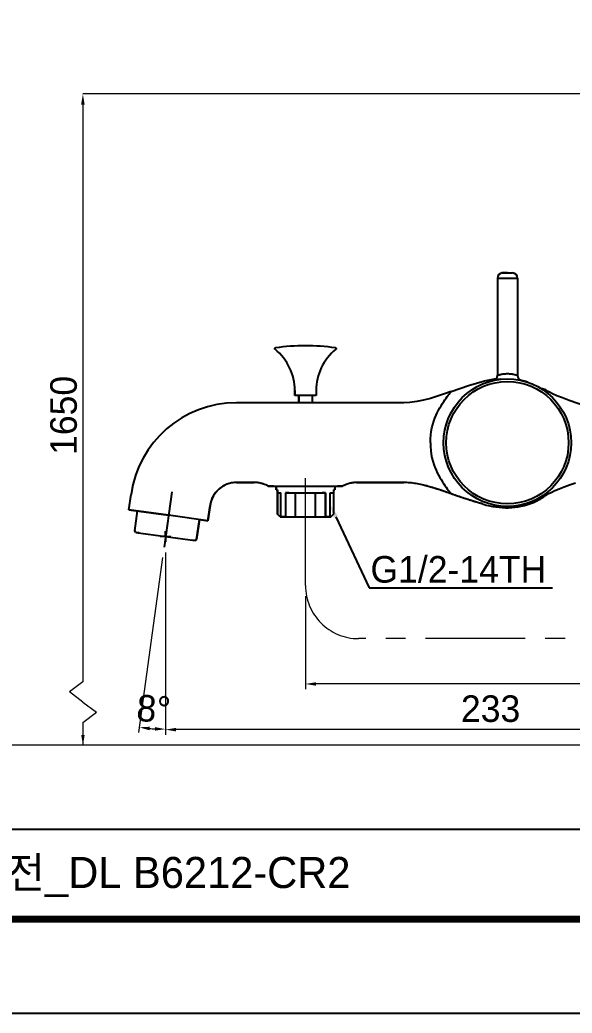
# Model space of a CAD drawing. Extents: x 0 to 1128, y 0 to 827.
# Drawn here: x 528.7 to 736.5, y 0 to 373.9 of the extents above; entities that cross this region are included whole.
import ezdxf
from ezdxf import colors
from ezdxf.entities.mleader import LeaderData, LeaderLine
from ezdxf.math import Vec2, Vec3

# ---------------------------------------------------------------- set-up
doc = ezdxf.new("R2010")
doc.units = 0
doc.header["$LTSCALE"] = 30
doc.header["$MEASUREMENT"] = 0
doc.header["$PDMODE"] = 3
doc.header["$PDSIZE"] = -10
doc.linetypes.add('CENTER', pattern=[2, 1.25, -0.25, 0.25, -0.25])
doc.linetypes.add('CENTER2', pattern=[28.575000000000003, 19.05, -3.175, 3.175, -3.175])
doc.layers.get('0').update_dxf_attribs({"linetype": 'CONTINUOUS'})
doc.layers.get('DEFPOINTS').update_dxf_attribs({"linetype": 'CONTINUOUS'})
doc.layers.add('Cneter', color=1, linetype='CENTER2', lineweight=13)
doc.layers.add('치수선', color=7, linetype='CONTINUOUS', lineweight=20)
for name, color, linetype in [('DEF_LAYER_ASSEM_MEMBER', 7, 'CONTINUOUS'), ('DEF_LAYER_CURVE', 7, 'CONTINUOUS'), ('DEFAULT_1', 7, 'CENTER'), ('MEMBER', 7, 'CONTINUOUS')]:
    doc.layers.add(name, color=color, linetype=linetype)
doc.styles.add('Daelim Dimension', font='')
doc.styles.get("Standard").update_dxf_attribs({"font": ''})
doc.styles.get('Daelim Dimension').set_extended_font_data('나눔고딕')
doc.styles.get('Standard').set_extended_font_data('나눔고딕')
doc.dimstyles.new('DEFAULT', dxfattribs={"dimscale": 2, "dimtxt": 2, "dimasz": 2, "dimexe": 0, "dimexo": 2, "dimgap": 1, "dimtad": 1, "dimdec": 1, "dimzin": 9, "dimdsep": 46, "dimtxsty": 'Daelim Dimension', "dimcen": 0.5, "dimclrd": 252, "dimclre": 252, "dimclrt": 3, "dimadec": 1, "dimazin": 0, "dimtfac": 1, "dimtdec": 1, "dimtix": 1, "dimtmove": 0, "dimatfit": 3, "dimfxl": 1, "dimtolj": 1, "dimtzin": 1, "dimlwd": 9, "dimlwe": 9, "dimarcsym": 0})

# ---------------------------------------------------------------- blocks, each defined once
blk = doc.blocks.new('*D2')
at = {"color": 5, "lineweight": 9, "ltscale": 0.5, "transparency": 16777216}
for p, q in [((636.1705379979958, 156.9815912544805), (636.1705379979958, 121.9016952932297)), ((816.8705379979956, 151.3992259648838), (816.8705379979956, 121.9016952932297)), ((812.8705379979956, 123.9016952932297), (640.1705379979958, 123.9016952932297))]:
    blk.add_line(p, q, dxfattribs=at)
at = {"color": 5, "ltscale": 0.5, "transparency": 16777216}
for points in [[(640.1705379979958, 124.5683619598964), (640.1705379979958, 123.2350286265631), (636.1705379979958, 123.9016952932297)], [(812.8705379979956, 124.5683619598964), (812.8705379979956, 123.2350286265631), (816.8705379979956, 123.9016952932297)]]:
    blk.add_solid(points, dxfattribs=at)
at = {"layer": 'DEFPOINTS', "color": 0, "ltscale": 0.5, "transparency": 16777216}
for p in [(636.1705379979958, 160.9815912544805), (816.8705379979956, 155.3992259648838), (636.1705379979958, 123.9016952932297)]:
    blk.add_point(p, dxfattribs=at)
at = {"color": 7, "ltscale": 0.5, "transparency": 16777216, "insert": (764.3433734543955, 136.7886766952326), "char_height": 10, "attachment_point": 2, "style": 'Daelim Dimension'}
blk.add_mtext('\\A1;181', dxfattribs=at)
blk = doc.blocks.new('*D3')
at = {"color": 5, "lineweight": 9, "ltscale": 0.5, "transparency": 16777216}
for p, q in [((583.5184523067956, 173.4148915320338), (583.5184523067956, 104.717118714269)), ((816.8705379979956, 141.8801963534838), (816.8705379979956, 104.717118714269)), ((812.8705379979956, 106.717118714269), (587.5184523067956, 106.717118714269))]:
    blk.add_line(p, q, dxfattribs=at)
at = {"color": 5, "ltscale": 0.5, "transparency": 16777216}
for points in [[(587.5184523067956, 107.3837853809356), (587.5184523067956, 106.0504520476023), (583.5184523067956, 106.717118714269)], [(812.8705379979956, 107.3837853809356), (812.8705379979956, 106.0504520476023), (816.8705379979956, 106.717118714269)]]:
    blk.add_solid(points, dxfattribs=at)
at = {"layer": 'DEFPOINTS', "color": 0, "ltscale": 0.5, "transparency": 16777216}
for p in [(583.5184523067956, 177.4148915320338), (816.8705379979956, 145.8801963534838), (583.5184523067956, 106.717118714269)]:
    blk.add_point(p, dxfattribs=at)
at = {"color": 7, "ltscale": 0.5, "transparency": 16777216, "insert": (705.8429281960496, 119.618406267917), "char_height": 10, "attachment_point": 2, "style": 'Daelim Dimension'}
blk.add_mtext('\\A1;233', dxfattribs=at)
blk = doc.blocks.new('*D7')
at = {"color": 5, "lineweight": 9, "ltscale": 0.5, "transparency": 16777216}
for p, q in [((583.5184523067954, 173.4148915320338), (583.5184523067945, 104.8966183325881)), ((582.4212278390099, 171.4905175978662), (573.2980397966435, 105.6008261788774))]:
    blk.add_line(p, q, dxfattribs=at)
blk.add_arc((583.5184523067954, 179.4149165321015), 72.51829819951342, 265.2776102741227, 266.8392504093711, dxfattribs=at)
at = {"color": 5, "ltscale": 0.5, "transparency": 16777216}
for points in [[(577.4749803723407, 106.4801597276934), (577.621356731776, 107.8054339405174), (573.5723459135864, 107.5819259124112)], [(579.5383599899468, 107.6733483975489), (579.5015876616809, 106.3405222372219), (583.5184523067945, 106.8966183325881)]]:
    blk.add_solid(points, dxfattribs=at)
at = {"layer": 'DEFPOINTS', "color": 0, "ltscale": 0.5, "transparency": 16777216}
for p in [(585.8500543007958, 196.2542642670338), (583.5184523067954, 179.4149165320338), (583.5184523067954, 177.4148915320338), (582.9698400728957, 175.4527170649338), (576.8760716163665, 107.2014665901622)]:
    blk.add_point(p, dxfattribs=at)
at = {"color": 7, "ltscale": 0.5, "transparency": 16777216, "insert": (579.0452673060413, 114.4940324737538), "char_height": 10, "attachment_point": 5, "rotation": 356.0584303417473, "style": 'Daelim Dimension'}
blk.add_mtext('\\A1;8%%D', dxfattribs=at)

msp = doc.modelspace()

# ---------------------------------------------------------------- linework, layer by layer
at = {"color": 5, "lineweight": 9, "ltscale": 0.5}
for p, q in [((765.6853126988572, 345.9959418979174), (552.440697910105, 345.9959418979174)), ((552.440697910105, 341.9959418979174), (552.4406959948358, 124.7736733083228)), ((552.4406979101047, 124.7736747470385), (547.3328926580296, 120.936783572722)), ((552.4406979101047, 117.0998847690111), (547.3328926580296, 120.936783572722)), ((552.4406979101047, 117.0998847690111), (557.5485031621799, 113.2629859653002)), ((552.4406979101047, 109.4260947909838), (557.5485031621799, 113.2629859653002)), ((552.4406998174534, 109.4261100497728), (552.4406979101047, 104.7520148959642)), ((552.4406979101047, 109.4260871615892), (552.4406979101047, 100.8550117221361))]:
    msp.add_line(p, q, dxfattribs=at)
at = {"color": 7, "linetype": 'Continuous'}
for p, q in [((632.1705379979958, 232.4355354128338), (632.1705379979958, 234.3304151459338)), ((632.9705379979957, 232.4355354128338), (632.1705379979958, 232.4355354128338)), ((633.6705379979958, 229.7355354128338), (633.6705379979958, 232.4355354128339)), ((638.6705379979958, 232.4355354128339), (638.670537997996, 229.7355354128338)), ((640.1705379979958, 232.4355354128338), (639.3705379979956, 232.4355354128338)), ((640.1705379979958, 234.3304151459338), (640.1705379979958, 232.4355354128338)), ((616.7295893792957, 199.7355354128338), (610.1859683310956, 199.7355354128338)), ((624.1705379979958, 198.3355354128338), (622.1725317044957, 198.3355354128338)), ((625.1705379979958, 197.0355354128338), (625.1705379979958, 198.3355354128338)), ((647.1705379979956, 198.3355354128338), (647.1705379979958, 197.0355354128338)), ((650.1716008292956, 198.3355354128338), (648.1705379979958, 198.3355354128338)), ((673.1705379798957, 199.7355354128338), (655.6114815981957, 199.7355354128338)), ((569.7711440788958, 189.4956663299338), (570.5639736603957, 195.2216577518338)), ((625.6705379979958, 197.0355354128338), (625.1705379979958, 197.0355354128338)), ((625.6705379979958, 187.8355354128338), (625.6705379979958, 197.0355354128338)), ((629.9205379979958, 195.8355354128338), (628.6649844984956, 195.8355354128338)), ((628.6649844984956, 195.8355354128338), (628.6649844984956, 186.8355354128338)), ((643.6760914973956, 195.8355354128338), (642.4205379979958, 195.8355354128338)), ((643.6760914973956, 186.8355354128338), (643.6760914973956, 195.8355354128338)), ((647.1705379979958, 197.0355354128338), (646.6705379979958, 197.0355354128338)), ((646.6705379979958, 197.0355354128338), (646.6705379979958, 187.8355354128338)), ((600.2804696633957, 191.1070659976339), (599.4876400818957, 185.3810745757339)), ((584.6293920803878, 187.4383704527212), (569.7711440788958, 189.4956663299338)), ((571.9480679014957, 181.5217399024339), (572.9904311458831, 189.0499188898715)), ((599.4876400818957, 185.3810745757339), (584.6293920803373, 187.4383704523559)), ((626.6705379979958, 186.8355354128338), (625.6705379979958, 187.8355354128338)), ((646.6705379979958, 187.8355354128338), (645.6705379979958, 186.8355354128338)), ((596.2683530148693, 185.8268220156718), (595.2259897704957, 178.2986430283339)), ((628.6649844984956, 186.8355354128338), (626.6705379979958, 186.8355354128338)), ((645.6705379979958, 186.8355354128338), (643.6760914973956, 186.8355354128338)), ((572.3747663055956, 180.9578884398339), (571.9480679014957, 181.5217399024339)), ((573.6129536390956, 180.7864471167339), (572.3747663055956, 180.9578884398339)), ((594.6621383078957, 177.8719446241338), (593.4239509743957, 178.0433859472338)), ((595.2259897704957, 178.2986430283339), (594.6621383078957, 177.8719446241338))]:
    msp.add_line(p, q, dxfattribs=at)
at = {"color": 5}
msp.add_line((18.14486312866211, 69.27593994140625), (926.736156463623, 69.27593994140625), dxfattribs=at)
at = {"ltscale": 0.5}
msp.add_lwpolyline([(0, 0), (1128.400001525879, 0), (1128.400001525879, 826.8000030517578), (0, 826.8000030517578)], close=True, dxfattribs=at)
at = {"color": 5, "linetype": 'ByBlock', "lineweight": 200, "const_width": 2.6}
msp.add_lwpolyline([(18.14486312866211, 35.40284729003906), (1110.144863128662, 35.40284729003906), (1110.144863128662, 807.6028442382812), (18.14486312866211, 807.6028442382812)], close=True, dxfattribs=at)
at = {"color": 7, "linetype": 'Continuous'}
for centre, radius, start, end in [((636.1705379979958, 171.2355354128338), 80, 90, 98.12282805840536), ((636.1705379979958, 171.2355354128338), 80, 81.87717194159465, 90), ((612.1705379979958, 234.3304151459338), 20, 0, 51.13232474060632), ((660.1705379979958, 234.3304151459338), 20, 128.8676752593937, 180), ((610.1859683310956, 189.7355354128338), 39.9999354281, 90, 172.1168606833016), ((712.1705379979958, 214.7355354128338), 24.5, 292.1820694891957, 304.7441203399941), ((739.2532657492957, 175.5854055955338), 23.1047307451, 122.4025163933044, 124.5999881647931)]:
    msp.add_arc(centre, radius, start, end, dxfattribs=at)
for points, start_tangent, end_tangent in [([(624.7210158748958, 249.9023612369339), (624.6363507637957, 250.0113875098339), (624.6094690887958, 250.1467842777338), (624.6460622708955, 250.2798851727339), (624.7383827569956, 250.3825099117338), (624.8668843417956, 250.4329306605339)], (-0.7642004257902776, 0.6449788440111492), (0.986517254952809, 0.163657281171278)), ([(647.4741916540956, 250.4329306605339), (647.6026932388957, 250.3825099117338), (647.6950137249958, 250.2798851727339), (647.7316069070957, 250.1467842777338), (647.7047252320956, 250.0113875098339), (647.6200601209957, 249.9023612370339)], (0.986517254949204, -0.1636572811930082), (-0.7642004257902776, -0.6449788440111492)), ([(610.1859683310956, 199.7355192698338), (608.4040269944958, 199.5754725170339), (606.6791245348957, 199.1004552592339), (605.0664740489956, 198.3256725151339), (603.6176955148958, 197.2759246172338), (602.3791634674958, 195.9848133681338), (601.3905225770957, 194.4936664672339), (600.6834186478957, 192.8502146354338), (600.2804856537957, 191.1070637835339)], (-0.9999989991246684, -0.001414832025905617), (-0.1385543828722632, -0.9903548268105156)), ([(622.1725317044957, 198.3355354128338), (621.2438416982957, 198.8226513014338), (620.3575615213956, 199.1795233149338), (619.5225540339957, 199.4300765456339), (618.7435191449956, 199.5946567970338), (618.0205301771957, 199.6905532869339), (617.3511676187957, 199.7319839332338), (616.7298190698957, 199.7357418537338)], (-0.864517730613608, 0.5026023213781423), (-0.999681558227006, -0.02523454261177104)), ([(655.6114489296956, 199.7358308196339), (655.1085195045957, 199.7344433925338), (654.5621519046958, 199.7104441222338), (653.9645532441957, 199.6495465537338), (653.3108933231956, 199.5409286798338), (652.6051693228956, 199.3726620523339), (651.8471346381957, 199.1297999108339), (651.0347310848956, 198.7922405520338), (650.1716008292956, 198.3355354128338)], (-0.9997876495126199, 0.02060718035129737), (-0.8646289503910152, -0.502410965391612)), ([(691.0232464168957, 195.4504332323339), (688.8625040349957, 196.1923285154338), (686.7162346592957, 196.9280214812338), (684.5572789679957, 197.6361515158338), (682.3621061123956, 198.2938524641339), (680.1120668711958, 198.8719544179338), (677.8167007029956, 199.3308050582339), (675.4924360731957, 199.6301078381339), (673.1705357832957, 199.7354993573339)], (-0.945719624452692, 0.3249836794749227), (-0.9999933933301776, 0.00363500976570171)), ([(702.9205379979958, 191.6519699852338), (700.8869754571956, 192.2092921450339), (698.8837562719957, 192.8131373554338), (696.9079350287957, 193.4492657969338), (694.9479281804956, 194.1070338669339), (692.9909795702956, 194.7769550610338), (691.0231219481957, 195.4500741058338)], (-0.9676624529247867, 0.2522486416208916), (-0.9462172061775161, 0.3235320675506771))]:
    msp.add_spline(points, degree=3, dxfattribs=dict(at, start_tangent=start_tangent, end_tangent=end_tangent))
at = {"ltscale": 0.5}
msp.add_open_spline([(726.3850962447957, 234.6966067954338), (725.9305337855067, 234.8237162423184), (725.4759713262181, 234.9508256892029), (725.0107165602863, 235.0118717309275)], degree=3, dxfattribs=at)
msp.add_spline([(702.9205379979958, 191.6519699852338), (705.5419575400063, 190.9080794051559), (707.8207507425102, 190.6247629069182)], degree=3, dxfattribs=at)
at = {"color": 5, "ltscale": 0.5}
for points in [[(551.7506649511206, 341.9959418979174), (553.0839970128882, 341.9959418979174), (552.4173309820044, 345.9959418979174)], [(551.774031879221, 104.7520148959642), (553.1073639409885, 104.7520148959642), (552.4406979101047, 100.7520148959642)]]:
    msp.add_solid(points, dxfattribs=at)
at = {"layer": 'Cneter', "lineweight": 5, "ltscale": 0.5}
msp.add_line((636.1705379979958, 160.9815912544805), (636.1705379979958, 201.4060605576785), dxfattribs=at)
at = {"layer": 'DEF_LAYER_ASSEM_MEMBER', "color": 7, "linetype": 'Continuous'}
for p, q in [((712.1705379979958, 278.7355354127338), (710.226093553496, 278.6407893875338)), ((712.1705379979958, 278.7355354127338), (714.1149824423958, 278.6407893875338)), ((708.4205379979958, 276.650263990034), (708.4205379979958, 240.099418220134)), ((715.9205379979958, 276.650263990034), (715.9205379979958, 240.099418277934)), ((703.5046608171956, 237.9670085132338), (707.9752957418957, 238.8455432065338)), ((632.1705379979958, 234.3304151459338), (632.1705379979958, 232.4355354128338)), ((640.1705379979958, 232.4355354128338), (632.1705379979958, 232.4355354128338)), ((640.1705379979958, 234.3304151459338), (640.1705379979958, 232.4355354128338)), ((673.1705379798957, 229.7355354128338), (610.1859683310956, 229.7355354128338)), ((610.1859683310956, 199.7355354128338), (616.8084101406957, 199.7357259617339)), ((617.3511676187957, 199.7319839332338), (616.7298190698957, 199.7357418537338)), ((618.0205301771957, 199.6905532869339), (617.3511676187957, 199.7319839332338)), ((618.7435191449956, 199.5946567970338), (618.0205301771957, 199.6905532869339)), ((621.2438416982957, 198.8226513014338), (620.3575615213956, 199.1795233149338)), ((622.1725317044957, 198.3355354128338), (621.2438416982957, 198.8226513014338)), ((622.1725317044957, 198.3355354128338), (650.1716008292956, 198.3355354128338)), ((625.1705379979958, 198.3355354128338), (625.1705379979958, 197.0355354128338)), ((647.1705379979956, 198.3355354128338), (647.1705379979958, 197.0355354128338)), ((653.9645532441957, 199.6495465537338), (653.3108933231956, 199.5409286798338)), ((655.6114489296956, 199.7358308196339), (655.1085195045957, 199.7344433925338)), ((655.4212508432956, 199.7358115617338), (673.1705379798957, 199.7355354128338)), ((733.5063164386956, 198.1389723212338), (735.5287385751956, 198.8722611930339)), ((735.5282471857956, 198.8720891129338), (737.7303996927958, 199.6380349442339)), ((569.7711440788958, 189.4956663299338), (570.5639736603957, 195.2216577518338)), ((625.1705379979958, 197.0355354128338), (625.6705379979958, 197.0355354128338)), ((625.6705379979958, 197.0355354128338), (625.6705379979958, 187.8355354128338)), ((625.6705379979958, 195.8355354128338), (626.8705379979956, 195.8355354128338)), ((628.6649844984956, 195.8355354128338), (628.6649844984956, 186.8355354128338)), ((628.6649844984956, 195.8355354128338), (643.6760914973956, 195.8355354128338)), ((632.4177612481958, 186.8355354128338), (632.4177612481958, 195.8355354128338)), ((639.9233147476957, 186.8355354128338), (639.9233147476957, 195.8355354128338)), ((643.6760914973956, 195.8355354128338), (643.6760914973956, 186.8355354128338)), ((645.4705379979957, 195.8355354128338), (646.6705379979958, 195.8355354128338)), ((646.6705379979958, 197.0355354128338), (646.6705379979958, 187.8355354128338)), ((646.6705379979958, 197.0355354128338), (647.1705379979958, 197.0355354128338)), ((726.8678229075958, 195.0861322097338), (726.1333928430956, 194.6037524671339)), ((731.6719760667957, 197.4265399830338), (733.5069122170958, 198.1391967557338)), ((599.4876400818957, 185.3810745757339), (600.2804696633957, 191.1070659976339)), ((569.7711440788958, 189.4956663299338), (584.6293920804278, 187.4383704530116)), ((571.9480679014957, 181.5217399024339), (572.9904311458831, 189.0499188898715)), ((626.6705379979958, 186.8355354128338), (625.6705379979958, 187.8355354128338)), ((645.6705379979958, 186.8355354128338), (646.6705379979958, 187.8355354128338)), ((595.2259897704957, 178.2986430283339), (596.2683530148695, 185.8268220156717)), ((596.2683530148956, 185.8268220157339), (599.4876400818957, 185.3810745757339)), ((626.6705379979958, 186.8355354128338), (645.6705379979958, 186.8355354128338)), ((572.3747663055956, 180.9578884398339), (571.9480679014957, 181.5217399024339)), ((572.3747663055956, 180.9578884398339), (594.6621383078957, 177.8719446241338)), ((594.6621383078957, 177.8719446241338), (595.2259897704957, 178.2986430283339))]:
    msp.add_line(p, q, dxfattribs=at)
at = {"layer": 'DEF_LAYER_ASSEM_MEMBER', "color": 9, "linetype": 'Continuous'}
for p, q in [((710.226093553496, 278.6407893875338), (714.1149824423958, 278.6407893875338)), ((708.4205379979958, 276.650263990034), (715.9205379979958, 276.650263990034))]:
    msp.add_line(p, q, dxfattribs=at)
at = {"layer": 'DEF_LAYER_ASSEM_MEMBER', "color": 40, "linetype": 'Continuous'}
for p, q in [((704.4952101748956, 237.4751341868339), (704.3945632341956, 237.4409140060339)), ((704.6119092535957, 237.5141905861339), (704.4952101748956, 237.4751341868339)), ((704.7529164203956, 237.5604974091339), (704.6119092535957, 237.5141905861339)), ((706.9291971418957, 238.1562174274339), (706.8250990190957, 238.1326780188338)), ((707.0851538676957, 238.1905747061338), (706.9291971418957, 238.1562174274339)), ((707.1771174741957, 238.2103251131338), (707.0851538676957, 238.1905747061338)), ((707.6346289642956, 238.3030030162338), (707.5304208911957, 238.2827074985339)), ((708.3274428603956, 238.4258418643338), (708.1557840076957, 238.3973559344338)), ((708.3941846466957, 238.4365724232339), (708.3274428603956, 238.4258418643338)), ((716.0547382591958, 238.4191370884338), (715.9468913491955, 238.4365724232339)), ((716.7221838107957, 238.2999687901338), (716.5764023852958, 238.3276603489338)), ((717.2281628426956, 238.1965761171338), (717.0757505185957, 238.2289151213338)), ((717.3424137243958, 238.1716550035339), (717.2281628426956, 238.1965761171338)), ((717.4465863813957, 238.1484231769338), (717.3424137243958, 238.1716550035339)), ((717.5159769767956, 238.1326780188338), (717.4465863813957, 238.1484231769338)), ((719.7282691668956, 237.5144884084339), (719.5859110538956, 237.5612280078338)), ((719.8511561416956, 237.4733478452339), (719.7282691668956, 237.5144884084339)), ((719.9196034968957, 237.4501118923338), (719.8511561416956, 237.4733478452339)), ((719.9313807794956, 237.4460906819339), (719.9196034968957, 237.4501118923338)), ((719.9360337728958, 237.4445000987338), (719.9313807794956, 237.4460906819339)), ((719.9398515346957, 237.4431941994339), (719.9360337728958, 237.4445000987338))]:
    msp.add_line(p, q, dxfattribs=at)
at = {"layer": 'DEF_LAYER_ASSEM_MEMBER', "color": 2, "linetype": 'Continuous'}
for p, q in [((626.8705379979956, 186.8355354128338), (626.8705379979956, 195.8355354128338)), ((645.4705379979957, 186.8355354128338), (645.4705379979957, 195.8355354128338))]:
    msp.add_line(p, q, dxfattribs=at)
at = {"layer": 'DEF_LAYER_ASSEM_MEMBER', "color": 1, "linetype": 'CENTER', "lineweight": 5}
msp.add_line((778.870533229624, 140.9815912544805), (656.1705379979958, 140.9815912544805), dxfattribs=at)
at = {"layer": 'DEF_LAYER_ASSEM_MEMBER', "color": 7, "linetype": 'Continuous'}
for points in [[(691.0231268944956, 234.0210024993339), (697.5429856791957, 236.2298654361338), (703.5046608171956, 237.9670085132338)], [(691.0232433972956, 234.0206593620338), (688.4689649034956, 233.1428804118339), (685.8721311143956, 232.2608065598338), (683.2293901931957, 231.4276359326338), (680.6367380576958, 230.7236975768338), (678.1179267028956, 230.1917528146338), (675.4532830164958, 229.8376301255338), (673.1705379665957, 229.7355617779338)], [(742.3505575296958, 228.2217700021338), (738.6787779078957, 229.5069564388338), (735.3753437600958, 230.6531092690338), (732.8756655946956, 231.5706152006339), (730.7998700855956, 232.4069868490338), (729.1489765203958, 233.1537592752339), (727.9722192879958, 233.7526756965339), (727.2101122242957, 234.1818027532339), (726.8913498405957, 234.3735705905338), (726.7027369082957, 234.4910636667339), (726.5698168590957, 234.5758389698339), (726.4677105498956, 234.6421518002338), (726.3850962447957, 234.6966067954338)], [(620.3575615213956, 199.1795233149338), (619.5225540339957, 199.4300765456339), (618.7435191449956, 199.5946567970338)], [(651.8471346381957, 199.1297999108339), (651.0347310848956, 198.7922405520338), (650.1716008292956, 198.3355354128338)], [(653.3108933231956, 199.5409286798338), (652.6051693228956, 199.3726620523339), (651.8471346381957, 199.1297999108339)], [(655.1085195045957, 199.7344433925338), (654.5621519046958, 199.7104441222338), (653.9645532441957, 199.6495465537338)], [(691.0232464168957, 195.4504332323339), (688.8625040349957, 196.1923285154338), (686.7162346592957, 196.9280214812338), (684.5572789679957, 197.6361515158338), (682.3621061123956, 198.2938524641339), (680.1120668711958, 198.8719544179338), (677.8167007029956, 199.3308050582339), (675.4924360731957, 199.6301078381339), (673.1705357832957, 199.7354993573339)], [(702.9205379979958, 191.6519699852338), (700.8869754571956, 192.2092921450339), (698.8837562719957, 192.8131373554338), (696.9079350287957, 193.4492657969338), (694.9479281804956, 194.1070338669339), (692.9909795702956, 194.7769550610338), (691.0231219481957, 195.4500741058338)], [(726.8684487896958, 195.0828109669339), (726.9477230775956, 195.1320144939339), (727.4363411596958, 195.4206851036338), (728.5867385717956, 196.0395297536339), (730.0298691652956, 196.7270396977339)], [(727.4358927765957, 195.4204280636339), (728.5860501817956, 196.0391780694339), (730.0291271839956, 196.7267175325339), (731.6726512967957, 197.4268183070338)]]:
    msp.add_lwpolyline(points, dxfattribs=at)
at = {"layer": 'DEF_LAYER_ASSEM_MEMBER', "color": 40, "linetype": 'Continuous'}
for points in [[(706.8250990190957, 238.1326780188338), (706.4066936977956, 238.0331339775339), (705.9901393312957, 237.9261083320338), (705.5755696884958, 237.8116354515338), (705.1631179010956, 237.6897520970338), (704.7529164203956, 237.5604974091339)], [(708.1557840076957, 238.3973559344338), (708.0253020216956, 238.3748462890339), (707.8949462078958, 238.3516171125339), (707.7647205341957, 238.3276691119339), (707.6346289642956, 238.3030030162338)], [(716.5764023852958, 238.3276603489338), (716.4461775948957, 238.3516084572339), (716.3158226645955, 238.3748377509339), (716.1853415621956, 238.3973475230338), (716.0547382591958, 238.4191370884338)], [(717.0757505185957, 238.2289151213338), (716.9874595622957, 238.2471765006339), (716.8991006273957, 238.2651060731338), (716.8106749608955, 238.2827035857339), (716.7221838107957, 238.2999687901338)], [(719.5859110538956, 237.5612280078338), (719.1761490982958, 237.6903042662339), (718.7641423607956, 237.8120252132339), (718.3500228590956, 237.9263518463338), (717.9339232879956, 238.0332475322338), (717.5159769767956, 238.1326780188338)], [(719.9443389740957, 237.4416583737338), (719.9430361397956, 237.4421043577339), (719.9398515346957, 237.4431941994339)], [(719.9466579144955, 237.4408642817339), (719.9465127616957, 237.4409140060339), (719.9460776463957, 237.4410630368339), (719.9443389740957, 237.4416583737338)]]:
    msp.add_lwpolyline(points, dxfattribs=at)
at = {"layer": 'DEF_LAYER_ASSEM_MEMBER', "color": 9, "linetype": 'Continuous'}
for points in [[(683.1628025949958, 214.7355355115338), (683.1965959904958, 216.1728991298338), (683.3061825009956, 217.6451697376339), (683.4829633059958, 219.0024849938338), (683.7443289818957, 220.3780687128339), (684.0601935657958, 221.6425567723338), (684.4443557569957, 222.8870589525339), (684.8490059842957, 223.9931788906339), (685.2961126824957, 225.0615059518339), (685.7449920445956, 226.0220014295338), (686.2147248301958, 226.9383904769338), (686.7062362992956, 227.8232191400338), (687.2016364513956, 228.6555941015338), (687.7020666527956, 229.4485970125338), (688.1894165554957, 230.1833816424339), (688.6731497467956, 230.8824304916338), (689.1272787026955, 231.5161376566338), (689.5369209374958, 232.0723711512339), (689.9061043208956, 232.5630287772339), (690.2370856595958, 232.9959110335338), (690.5151139892957, 233.3560656578339), (690.7392423297956, 233.6447366755338), (690.9006589552957, 233.8531307490339), (690.9959958456957, 233.9803682167339), (691.0232433972956, 234.0206593620338)], [(683.1628025949958, 214.7355355115338), (683.1965959904958, 213.2981718932338), (683.3061825009956, 211.8259012854338), (683.4829633059958, 210.4685860292338), (683.7443289818957, 209.0930023102338), (684.0601935657958, 207.8285142507338), (684.4443557569957, 206.5840120705338), (684.8490059842957, 205.4778921324338), (685.2961126824957, 204.4095650712338), (685.7449920445956, 203.4490695935338), (686.2147248301958, 202.5326805461338), (686.7062362992956, 201.6478518830338), (687.2016364513956, 200.8154769215338), (687.7020666527956, 200.0224740105338), (688.1894165554957, 199.2876893806338), (688.6731497467956, 198.5886405314338), (689.1272787026955, 197.9549333664338), (689.5369209374958, 197.3986998718338), (689.9061043208956, 196.9080422458338), (690.2370856595958, 196.4751599895338), (690.5151139892957, 196.1150053652338), (690.7392423297956, 195.8263343475338), (690.9006589552957, 195.6179402740338), (690.9959958456957, 195.4907028063338), (691.0232433972956, 195.4504116610339)]]:
    msp.add_lwpolyline(points, dxfattribs=at)
at = {"layer": 'DEF_LAYER_ASSEM_MEMBER', "color": 7, "linetype": 'Continuous'}
msp.add_circle((712.1705379979958, 214.7355354127338), 24, dxfattribs=at)
at = {"layer": 'DEF_LAYER_ASSEM_MEMBER', "color": 9, "linetype": 'Continuous'}
msp.add_circle((712.1705379979958, 214.7355354127338), 23.0319799778, dxfattribs=at)
at = {"layer": 'DEF_LAYER_ASSEM_MEMBER', "color": 7, "linetype": 'Continuous'}
for centre, radius, start, end in [((710.4205379979958, 276.650263990034), 2, 95.57923596760398, 180), ((713.9205379979958, 276.650263990034), 2, 0, 84.42076403239602), ((636.1705379979958, 171.2355354128338), 80, 81.87717194159465, 98.12282805840536), ((624.9092730429957, 250.1359404283338), 0.3, 98.12282805690518, 231.1323247457951), ((612.1705379979958, 234.3304151459338), 20, 0, 51.13232474060632), ((660.1705379979958, 234.3304151459338), 20, 128.8676752593937, 180), ((647.4318029528956, 250.1359404283338), 0.3, 308.8676752542049, 81.87717194309482), ((706.4205771782958, 240.091784489434), 1.9999863721, 282.7770997246997, 0), ((717.9204990899959, 240.0917842349339), 1.9999864668, 180, 257.2229024308011), ((610.1859683310956, 189.7355354128338), 39.9999354281, 90, 172.1168606833016), ((610.1859683310956, 189.7355354128338), 9.999983857, 90, 172.1168606833016), ((712.1705379979958, 214.7355354128338), 24.5, 259.7733595093998, 304.7441203399941)]:
    msp.add_arc(centre, radius, start, end, dxfattribs=at)
at = {"layer": 'DEF_LAYER_ASSEM_MEMBER', "color": 9, "linetype": 'Continuous'}
msp.add_arc((712.1705379979958, 214.7355354128338), 24.039931762, 96.09301310909844, 101.2489471494055, dxfattribs=at)
at = {"layer": 'DEF_LAYER_ASSEM_MEMBER', "color": 1, "linetype": 'CENTER', "lineweight": 5}
msp.add_arc((656.1705379979958, 160.9815912544805), 20, 180, 270, dxfattribs=at)
at = {"layer": 'DEF_LAYER_ASSEM_MEMBER', "color": 9, "linetype": 'Continuous'}
for points, start_tangent, end_tangent in [([(708.4205754676959, 240.091787139634), (708.425148146996, 240.0933668258339), (708.4388661181958, 240.0981058332339), (708.4617175434958, 240.1059911802339), (708.4936036782958, 240.116914577134), (708.5343870097959, 240.130725218234), (708.5839298458959, 240.147272101034), (708.7087065474959, 240.1879261184339), (708.8664145562959, 240.237162776834), (709.055303725796, 240.2929888492339), (709.2734939913958, 240.3532603813338), (709.5189741716958, 240.415682756434), (710.0832435379959, 240.5377977134339), (710.7292575165959, 240.6414481833339), (711.434261680796, 240.711012707034), (712.1705379979958, 240.7355354127338)], (0.8129890823971948, 0.582278929640226), (0.999999991548423, 0.0001300121296265192)), ([(712.1705379979958, 240.7355354127338), (712.9068151541958, 240.711012764334), (713.6118187222958, 240.6414482011338), (714.2578326544958, 240.5377972630339), (714.5514351344959, 240.4779581253339), (714.8221018672959, 240.415682349634), (715.067582015196, 240.3532599965339), (715.2857723373959, 240.2929884223339), (715.4746615399959, 240.237162344834), (715.6323694931959, 240.1879257902339), (715.6989823672959, 240.1664029273339), (715.757146168196, 240.1472718678339), (715.806688987896, 240.1307250494339), (715.847472302796, 240.1169144765339), (715.8793584371958, 240.1059911265339), (715.8919220380958, 240.101659340534), (715.9022098924959, 240.0981057829339), (715.9102120477958, 240.095341367634), (715.9159278706959, 240.093366789334), (715.9193573632958, 240.092182045834), (715.920500527496, 240.0917871352339)], (0.9999999920784195, -0.0001258696189848255), (0.1208408935437603, 0.9926718886155413))]:
    msp.add_spline(points, degree=3, dxfattribs=dict(at, start_tangent=start_tangent, end_tangent=end_tangent))
at = {"layer": 'DEF_LAYER_CURVE', "color": 40, "linetype": 'Continuous'}
for p, q in [((704.5180647300958, 237.482835315834), (704.3944180813958, 237.4408642815339)), ((719.8230112657959, 237.482835315834), (719.946657914496, 237.4408642815339))]:
    msp.add_line(p, q, dxfattribs=at)
for major_axis, start_param, end_param in [((-18.4260415228, -15.3779385419), -1.9520553006, -1.9417486096), ((-1.087546108099998, 23.9753465765), 0.2688824961, 0.2791891871), ((-4.538580507699998, 23.5669532816), 0.0269457105, 0.0343572716), ((-11.3245902128, 21.1601903704), 6.0041142864, 6.0089873446), ((-21.466252584, -10.733126292), -1.820934439, -1.8172450368), ((2.364902831200002, 23.88319984), 0.3110236208, 0.3122072767), ((-23.9947978748, 0.4996748437000015), -1.3403847317, -1.3376491964), ((-23.7680225707, 3.328829085300001), -1.2220561918, -1.2193206565), ((1.469576158976824e-15, 24), 0.1908067013, 0.2095903055), ((-10.5444347078, 21.5595662455), -0.2640698777, -0.2452862735), ((-22.8550922052, -7.324258344199998), -1.6907812368, -1.6901143685), ((15.6271408433, 18.2151713982), 0.8992133322, 0.8998802005), ((2.364902831200002, 23.88319984), 0.2612522992, 0.2888376129), ((2.932398328700002, 23.8201813604), 0.2850438508, 0.3126291646), ((5.5140700931, 23.3579757472), 0.392645106, 0.3943783237), ((-5.514070093099997, 23.3579757472), -0.071002503, -0.0692692853), ((-17.5382690076, 16.383196276), -0.6614317127, -0.658615091), ((-17.2509324707, -16.685482579), -2.502090642, -2.500356964), ((-16.9705627485, 16.9705627485), -0.9479548131000001, -0.9462211352), ((-14.4526923155, 19.1603675548), -0.8363901205, -0.8088049836), ((-18.4018396875, 15.4068911892), -1.063894378, -1.0363092412), ((-20.4156194004, 12.6175466909), -1.208029577, -1.2073637545), ((-11.67946364309999, 20.96640477069999), -0.6990520244, -0.6983862019), ((-9.1844023768, 22.1731087803), -0.602289972, -0.5835066908), ((-12.6175466909, 20.4156194004), -0.7631652492000001, -0.744381968), ((-19.9413124922, 13.3545518864), -1.1930278231, -1.1902925756), ((-23.9632743085, -1.327209257799999), -1.8396344342, -1.8384510752), ((-18.2460193237, 15.5911121746), -1.0772085987, -1.0760252397), ((0.9210364681000016, 23.9823204012), -0.1788125834, -0.1751235512), ((-19.1071042487, -14.5230357443), -2.4379195941, -2.4342305618), ((-23.930128477, -1.830013955299999), -1.8717314512, -1.86431952), ((-23.930128477, 1.830013955300001), -1.7190821228, -1.7116701916), ((-24, 1.469576158976824e-15), -1.8849102565, -1.795406787), ((-23.1567928255, -6.305786710199998), -2.1611774911, -2.1507722902), ((-16.9705627485, -16.9705627485), -2.6807136209, -2.6703084199)]:
    msp.add_ellipse((712.1705379979958, 214.7355354127338), major_axis=major_axis, ratio=1, start_param=start_param, end_param=end_param, dxfattribs=at)
at = {"layer": 'DEFAULT_1', "color": 7, "linetype": 'CENTER'}
for p, q in [((585.8500543007958, 196.2542642670338), (582.9698400728957, 175.4527170649338)), ((583.5184523067956, 179.4149165320338), (583.5184523067956, 181.4149415320338)), ((583.5184523067956, 179.4149165320338), (581.5184273067957, 179.4149165320338)), ((583.5184523067956, 179.4149165320338), (583.5184523067956, 177.4148915320338)), ((583.5184523067956, 179.4149165320338), (585.5184773067956, 179.4149165320338))]:
    msp.add_line(p, q, dxfattribs=at)
at = {"layer": 'MEMBER', "color": 7, "linetype": 'Continuous'}
for p, q in [((633.6705379979958, 232.4355354128339), (633.6705379979958, 229.7355354128338)), ((638.6705379979958, 232.4355354128339), (638.670537997996, 229.7355354128338))]:
    msp.add_line(p, q, dxfattribs=at)
at = {"layer": '치수선'}
msp.add_line((816.8705379979956, 100.8550117221361), (102.8055603521216, 100.8550117221361), dxfattribs=at)

# ---------------------------------------------------------------- texts
at = {"color": 7, "ltscale": 0.5, "insert": (545.2114040868628, 225.0174796786791), "char_height": 10, "attachment_point": 5, "rotation": 90, "style": 'Daelim Dimension'}
msp.add_mtext('\\A1;1650', dxfattribs=at)
at = {"color": 2, "insert": (220.7234497070312, 58.79600524902344), "char_height": 11.71148706000001, "width": 518.4178783327826, "attachment_point": 1, "style": 'Daelim Dimension'}
msp.add_mtext('{\\fPretendard Variable SemiBold|b0|i0|c129|p2;대림바스(주)} Single lever_POLE_샤워욕조수전_DL B6212-CR2', dxfattribs=at)

# ---------------------------------------------------------------- dimensions: what is measured, and where the dimension line sits
at = {"color": 5, "ltscale": 0.5}
dim = msp.add_angular_dim_2l(base=(576.8760716163665, 107.2014665901622), line1=((585.8500543007958, 196.2542642670338), (582.9698400728957, 175.4527170649338)), line2=((583.5184523067956, 179.4149165320338), (583.5184523067956, 177.4148915320338)), text='8%%D', dimstyle='DEFAULT', override={"dimtxt": 5, "dimexe": 1, "dimdec": 0, "dimclrd": 5, "dimclre": 5, "dimclrt": 7}, dxfattribs=at)
dim.commit()
dim.dimension.update_dxf_attribs({"geometry": '*D7', "text_midpoint": (579.0452673060413, 114.4940324737538)})
for base, p1, p2, picture, middle in [((583.5184523067956, 106.717118714269), (816.8705379979956, 145.8801963534838), (583.5184523067956, 177.4148915320338), '*D3', (705.8429281960496, 106.717118714269)), ((636.1705379979958, 123.9016952932297), (816.8705379979956, 155.3992259648838), (636.1705379979958, 160.9815912544805), '*D2', (764.3433734543955, 123.9016952932297))]:
    dim = msp.add_linear_dim(base=base, p1=p1, p2=p2, angle=180, dimstyle='DEFAULT', override={"dimtxt": 5, "dimexe": 1, "dimdec": 0, "dimclrd": 5, "dimclre": 5, "dimclrt": 7}, dxfattribs=at)
    dim.commit()
    dim.dimension.update_dxf_attribs({"geometry": picture, "text_midpoint": middle, "dimtype": 160})

# ---------------------------------------------------------------- leaders
at = {"ltscale": 0.5}
ml = msp.add_multileader_mtext('Standard', dxfattribs=at)
ml.set_content('G1/2-14TH', color=256)
ml.set_leader_properties(color=5)
ml.build(insert=Vec2(0, 0))
ml.multileader.update_dxf_attribs({"text_left_attachment_type": 6, "text_right_attachment_type": 6, "dogleg_length": 0.36, "arrow_head_size": 5})
ctx = ml.context
ctx.base_point, ctx.char_height, ctx.arrow_head_size, ctx.landing_gap_size, ctx.plane_origin = Vec3(660.5477333130907, 160.0617809146645), 10, 5, 0.09, Vec3(649.9576050523046, 135.839460564506)
ctx.left_attachment, ctx.right_attachment = 6, 6
notes = []
notes.append((ctx, [(0, (1, 1, 0), (660.1877333130907, 160.0617809146645), (1, 0), 0.36, [(0, [(645.4705379979957, 191.3355354128338)], 0, [])])]))
ctx.mtext.insert, ctx.mtext.flow_direction = Vec3(660.6377333130907, 172.0617809146645), 5
for ctx, leaders in notes:
    for number, flags, end, landing, length, lines in leaders:
        leader = LeaderData()
        leader.index, (leader.has_last_leader_line, leader.has_dogleg_vector, leader.attachment_direction) = number, flags
        leader.last_leader_point, leader.dogleg_vector, leader.dogleg_length = Vec3(end), Vec3(landing), length
        for number, points, colour, breaks in lines:
            line = LeaderLine()
            line.index, line.vertices, line.color, line.breaks = number, Vec3.list(points), colors.encode_raw_color(colour), breaks
            leader.lines.append(line)
        ctx.leaders.append(leader)

doc.saveas('drawing.dxf')
